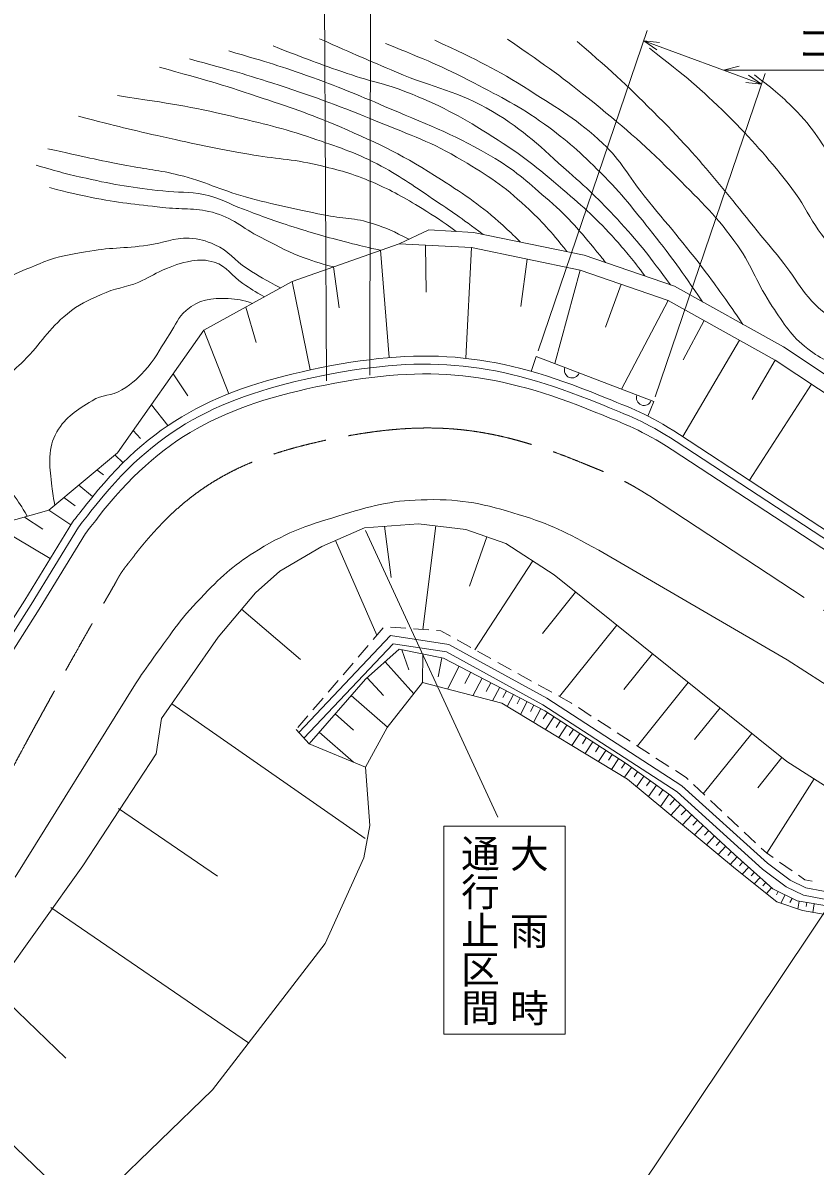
# Model space of a CAD drawing. Units: millimetres, scale not verified. Extents: x 40000 to 680000, y 20000 to 380000.
# Drawn here: x 263056 to 314436, y 267736 to 341887 of the extents above; entities that cross this region are included whole.
import ezdxf
from ezdxf.enums import TextEntityAlignment as Align

# ---------------------------------------------------------------- set-up
doc = ezdxf.new("R2010")
doc.units = ezdxf.units.MM
doc.header["$LTSCALE"] = 1000
doc.linetypes.add('CHAIN', pattern=[18.5, 12, -1.5, 3.5, -1.5])
for name, color, linetype, lineweight in [('M-BGD', 7, 'Continuous', 13), ('M-BMK', 2, 'CHAIN', 13), ('M-STR-HTXT', 7, 'Continuous', 13)]:
    doc.layers.add(name, color=color, linetype=linetype, lineweight=lineweight)
doc.styles.add('@ＭＳ ゴシック', font='')
doc.styles.add('ＭＳ ゴシック', font='')
doc.styles.get('@ＭＳ ゴシック').set_extended_font_data('@MS Gothic')
doc.styles.get('ＭＳ ゴシック').set_extended_font_data('MS Gothic')

msp = doc.modelspace()

# ---------------------------------------------------------------- linework, layer by layer
at = {"layer": 'M-BGD'}
for p, q in [((287453, 327565), (289381, 328460)), ((289381, 328460), (292279, 328301)), ((292279, 328301), (299466, 326819)), ((280529, 325111), (287453, 327565)), ((286244, 327136), (286801, 320175)), ((287453, 327565), (292150, 327307)), ((289177, 327470), (289200, 324430)), ((292150, 327307), (291780, 320130)), ((292150, 327307), (299201, 325853)), ((295757, 326563), (295343, 323485)), ((299466, 326819), (305317, 324807)), ((283204, 326059), (283567, 323412)), ((299201, 325853), (297559, 319784)), ((299201, 325853), (304908, 323890)), ((274792, 321949), (280529, 325111)), ((280529, 325111), (281677, 319373)), ((301858, 324939), (300841, 322149)), ((305317, 324807), (312375, 320867)), ((277513, 323449), (278187, 321159)), ((304908, 323890), (301884, 318129)), ((304908, 323890), (311854, 320013)), ((307246, 322585), (305884, 320032)), ((269186, 314001), (274792, 321949)), ((274792, 321949), (276422, 317837)), ((309530, 321310), (305858, 315053)), ((333025, 307132), (312375, 320867)), ((296337, 320251), (296016, 319284)), ((296337, 320251), (303984, 317326)), ((311854, 320013), (310354, 317451)), ((332472, 306299), (311854, 320013)), ((272802, 319127), (273762, 317706)), ((314197, 318454), (310169, 312224)), ((271388, 317123), (272465, 315763)), ((303984, 317326), (303595, 316378)), ((270200, 315438), (270689, 314937)), ((305649, 315190), (341626, 291584)), ((305429, 314741), (341352, 291166)), ((264738, 310285), (269186, 314001)), ((269025, 313867), (269554, 313357)), ((305165, 314202), (341022, 290665)), ((267857, 312890), (268274, 312572)), ((266680, 311907), (267582, 311167)), ((265712, 311098), (266441, 310570)), ((256998, 308097), (264738, 310285)), ((264738, 310285), (266167, 309332)), ((261229, 309293), (264831, 307146)), ((263154, 309837), (264357, 309052)), ((285201, 309139), (288715, 309405)), ((286503, 309238), (286941, 305918)), ((288715, 309405), (291792, 309018)), ((289843, 309263), (288996, 302539)), ((282439, 307927), (285201, 309139)), ((291792, 309018), (294385, 308121)), ((293138, 308552), (292031, 305350)), ((279719, 306334), (282439, 307927)), ((283323, 308315), (286019, 302169)), ((294385, 308121), (297511, 306084)), ((296119, 306991), (292364, 301231)), ((300406, 307677), (312623, 300568)), ((278144, 304929), (279719, 306334)), ((297511, 306084), (312605, 293975)), ((275721, 302045), (278144, 304929)), ((298896, 304972), (296745, 302291)), ((277240, 303853), (281066, 300587)), ((286425, 302643), (285775, 301884)), ((287886, 302620), (286888, 302693)), ((289382, 302511), (288384, 302584)), ((301578, 302821), (297862, 298190)), ((272050, 296768), (275721, 302045)), ((290152, 302455), (289880, 302475)), ((290789, 302103), (290152, 302455)), ((292101, 301377), (291226, 301861)), ((285449, 301504), (284798, 300745)), ((285281, 299310), (287461, 301264)), ((287461, 301264), (290337, 300683)), ((287633, 301230), (288089, 299930)), ((293414, 300651), (292539, 301135)), ((284473, 300365), (283822, 299606)), ((286555, 300452), (288414, 298379)), ((288998, 300954), (288974, 299094)), ((290231, 300704), (289981, 299471)), ((290337, 300683), (296909, 297269)), ((294726, 299925), (293851, 300409)), ((303893, 300964), (302036, 298648)), ((312623, 300568), (346746, 278763)), ((291357, 300153), (290589, 298674)), ((292097, 299769), (291713, 299029)), ((296039, 299199), (295164, 299683)), ((262559, 286472), (270353, 299023)), ((281616, 295119), (285281, 299310)), ((283496, 299227), (282845, 298468)), ((285394, 299411), (286435, 298250)), ((288974, 299094), (286685, 296175)), ((294127, 297753), (288974, 299094)), ((292836, 299384), (292244, 298243)), ((293407, 299088), (293111, 298517)), ((297352, 298473), (296477, 298957)), ((306209, 299106), (302907, 294990)), ((284354, 298250), (286702, 296197)), ((293978, 298791), (293520, 297911)), ((294422, 298561), (294193, 298121)), ((294865, 298330), (294461, 297551)), ((295309, 298100), (295107, 297710)), ((298629, 297766), (297789, 298231)), ((272709, 297716), (285244, 288996)), ((282520, 298088), (281869, 297329)), ((302262, 292840), (294127, 297753)), ((295753, 297869), (295318, 297033)), ((296196, 297639), (295979, 297221)), ((296640, 297408), (296176, 296515)), ((298663, 297744), (298629, 297766)), ((299921, 296928), (299082, 297472)), ((308267, 297455), (306616, 295397)), ((271696, 294484), (272050, 296768)), ((281544, 296949), (280893, 296190)), ((283314, 297061), (284503, 296021)), ((297077, 297160), (296802, 296738)), ((296909, 297269), (302173, 293844)), ((297498, 296885), (296953, 296046)), ((297918, 296612), (297645, 296193)), ((301179, 296111), (300340, 296655)), ((280776, 296054), (281616, 295119)), ((282274, 295872), (284494, 293931)), ((286685, 296175), (285279, 293606)), ((298337, 296340), (297810, 295529)), ((298756, 296067), (298493, 295662)), ((299176, 295794), (298666, 295012)), ((299595, 295522), (299340, 295130)), ((300014, 295249), (299523, 294494)), ((302437, 295294), (301599, 295839)), ((310325, 295804), (307184, 291889)), ((266935, 287214), (271696, 294484)), ((285279, 293606), (281616, 295119)), ((300433, 294976), (300187, 294599)), ((300852, 294704), (300379, 293977)), ((301271, 294431), (301035, 294068)), ((303696, 294478), (302857, 295022)), ((301690, 294158), (301236, 293460)), ((302109, 293886), (301882, 293537)), ((302173, 293844), (305072, 291782)), ((304954, 293661), (304115, 294206)), ((312283, 294234), (310712, 292276)), ((312605, 293975), (329414, 283273)), ((285279, 293606), (285562, 289838)), ((302519, 293599), (302064, 292960)), ((302926, 293309), (302699, 292989)), ((303333, 293019), (302855, 292347)), ((306064, 292941), (305373, 293389)), ((306193, 292820), (306064, 292941)), ((309262, 287019), (302262, 292840)), ((303741, 292729), (303502, 292393)), ((304148, 292439), (303626, 291706)), ((307286, 291793), (306557, 292478)), ((314374, 292849), (311303, 288026)), ((304556, 292149), (304295, 291782)), ((304963, 291859), (304397, 291064)), ((305341, 291533), (305010, 291175)), ((305072, 291782), (309215, 287957)), ((308379, 290766), (307650, 291450)), ((269261, 290930), (275674, 286535)), ((305708, 291194), (305071, 290504)), ((306076, 290855), (305757, 290510)), ((306443, 290516), (305841, 289864)), ((306811, 290177), (306510, 289851)), ((309472, 289739), (308744, 290423)), ((285562, 289838), (285162, 287730)), ((307178, 289838), (306611, 289224)), ((307546, 289499), (307262, 289192)), ((310566, 288712), (309837, 289396)), ((307913, 289159), (307381, 288583)), ((308280, 288820), (308014, 288532)), ((308648, 288481), (308151, 287943)), ((285162, 287730), (282663, 282169)), ((309015, 288142), (308767, 287873)), ((309384, 287805), (308927, 287298)), ((309215, 287957), (311687, 285728)), ((311273, 288047), (310930, 288369)), ((311708, 287745), (311273, 288047)), ((261337, 279365), (266935, 287214)), ((311962, 284871), (309262, 287019)), ((309756, 287470), (309527, 287216)), ((310127, 287135), (309705, 286667)), ((312941, 286892), (312119, 287461)), ((310498, 286800), (310287, 286566)), ((310870, 286465), (310489, 286043)), ((313778, 286312), (313352, 286607)), ((314249, 286209), (313778, 286312)), ((311241, 286130), (311050, 285919)), ((311612, 285796), (311273, 285419)), ((311687, 285728), (313270, 284937)), ((312044, 285550), (311931, 285323)), ((313610, 284311), (311962, 284871)), ((312491, 285326), (312220, 284783)), ((312938, 285102), (312803, 284831)), ((313270, 284937), (315451, 284565)), ((313397, 284915), (313312, 284412)), ((313890, 284831), (313847, 284579)), ((314383, 284747), (314289, 284192)), ((264867, 284516), (277694, 275728)), ((315947, 283901), (313610, 284311)), ((282663, 282169), (275352, 272692)), ((261190, 279211), (265851, 274742)), ((256721, 274550), (266043, 265612)), ((275352, 272692), (268549, 266110))]:
    msp.add_line(p, q, dxfattribs=at)
for points in [[(255612, 292176), (258779, 297543), (263174, 304436), (266270, 309501)], [(255950, 291808), (259205, 297281), (263599, 304172), (266654, 309169)], [(256356, 291366), (259716, 296967), (264108, 303854), (267113, 308771)], [(350738, 268198), (344573, 272281), (342037, 273299), (339076, 274134), (335888, 274862), (332903, 275641), (331685, 276094), (329562, 277073), (327122, 278773), (324876, 280846), (322131, 283134), (320305, 284329), (319073, 284942), (318042, 285222), (316478, 285438), (314974, 285566), (313836, 285791), (312822, 286275), (311346, 287379), (305793, 292405), (297027, 298078), (290687, 301563), (286895, 302144), (280946, 295865)], [(350462, 267781), (344339, 271836), (341876, 272825), (338952, 273649), (335770, 274376), (332753, 275164), (331493, 275632), (329312, 276638), (326808, 278382), (324547, 280470), (321833, 282732), (320056, 283895), (318895, 284472), (317941, 284731), (316423, 284941), (314905, 285070), (313677, 285312), (312562, 285845), (311028, 286992), (305488, 292007), (296771, 297648), (290524, 301082), (287078, 301610), (281281, 295492)]]:
    msp.add_lwpolyline(points, dxfattribs=at)
for centre in [(298672, 319358), (303342, 317572)]:
    msp.add_arc(centre, 500, 159.07101, 339.07101, dxfattribs=at)
for points, knots in [([(279284, 340388), (281576, 339498), (282190, 339253), (284082, 338607), (285718, 338048), (286701, 337922), (288298, 337262), (290435, 336379), (291577, 335733), (293532, 334500), (295410, 333315), (296395, 332535), (298076, 331083), (299474, 329875), (300269, 329196), (301492, 327812), (302273, 326929), (302546, 326602), (303393, 325469)], [0, 0, 0, 0, 1, 1, 1, 2, 2, 2, 3, 3, 3, 4, 4, 4, 5, 5, 5, 6, 6, 6, 6]), ([(282282, 340862), (284703, 339789), (285331, 339515), (287297, 338681), (289712, 337657), (291253, 337470), (293513, 336137), (295636, 334884), (296606, 333841), (298456, 332211), (299842, 330990), (300590, 330267), (301836, 328904), (303188, 327424), (303611, 326837), (305045, 324901)], [0, 0, 0, 0, 1, 1, 1, 2, 2, 2, 3, 3, 3, 4, 4, 4, 5, 5, 5, 5]), ([(286574, 340553), (289313, 339438), (290127, 339126), (292298, 337990), (294133, 337030), (295197, 336528), (296878, 335319), (298410, 334217), (299197, 333492), (300531, 332157), (301961, 330725), (302652, 329815), (303911, 328231), (305243, 326554), (305658, 325942), (307131, 323794)], [0, 0, 0, 0, 1, 1, 1, 2, 2, 2, 3, 3, 3, 4, 4, 4, 5, 5, 5, 5]), ([(289772, 340765), (292715, 339365), (293635, 338958), (295933, 337493), (297862, 336264), (299012, 335628), (300676, 334059), (301900, 332904), (302297, 331993), (303348, 330678), (304917, 328714), (305885, 327683), (307382, 325663), (308332, 324381), (308646, 323948), (309748, 322334)], [0, 0, 0, 0, 1, 1, 1, 2, 2, 2, 3, 3, 3, 4, 4, 4, 5, 5, 5, 5]), ([(294479, 340837), (297195, 338959), (297979, 338413), (300095, 336694), (302271, 334925), (303467, 333892), (305438, 331896), (307080, 330232), (308080, 329343), (309417, 327425), (310427, 325978), (310664, 324962), (311653, 323500), (312437, 322340), (312846, 321609), (313952, 320751), (314887, 320025), (315576, 319736), (316750, 319588), (317804, 319456), (318452, 319597), (319440, 319988), (320583, 320440), (321123, 320935), (322057, 321733), (322981, 322522), (323395, 323077), (324202, 323986), (325064, 324958), (325292, 325770), (326346, 326530), (326954, 326969), (327242, 327145), (328018, 327475)], [0, 0, 0, 0, 1, 1, 1, 2, 2, 2, 3, 3, 3, 4, 4, 4, 5, 5, 5, 6, 6, 6, 7, 7, 7, 8, 8, 8, 9, 9, 9, 10, 10, 10, 11, 11, 11, 11]), ([(298995, 340687), (301567, 338468), (302289, 337772), (304283, 335781), (307543, 332526), (308998, 330357), (311971, 326839), (313240, 325338), (313620, 324154), (315188, 322968), (316156, 322236), (316980, 322288), (318186, 322151), (319231, 322032), (319901, 322043), (320858, 322478), (321600, 322815), (321879, 323248), (322439, 323841), (323168, 324612), (323402, 325194), (324129, 325967), (324841, 326725), (325268, 327131), (326092, 327766), (326588, 328149), (326769, 328283), (327400, 328693)], [0, 0, 0, 0, 1, 1, 1, 2, 2, 2, 3, 3, 3, 4, 4, 4, 5, 5, 5, 6, 6, 6, 7, 7, 7, 8, 8, 8, 9, 9, 9, 9]), ([(276406, 340066), (279011, 339303), (279740, 339092), (281833, 338337), (283828, 337618), (284926, 337158), (286873, 336318), (289579, 335152), (291163, 334603), (293688, 333085), (295171, 332194), (295864, 331484), (297178, 330359), (298529, 329203), (299159, 328410), (300288, 327036), (300508, 326768), (300587, 326680), (300843, 326346)], [0, 0, 0, 0, 1, 1, 1, 2, 2, 2, 3, 3, 3, 4, 4, 4, 5, 5, 5, 6, 6, 6, 6]), ([(303684, 340251), (306141, 338314), (306905, 337735), (308754, 335890), (310388, 334260), (311240, 333277), (312680, 331474), (314085, 329712), (314381, 328279), (316114, 326839), (317082, 326035), (317841, 325848), (319058, 325531), (320068, 325268), (320713, 325350), (321730, 325585), (322454, 325753), (322816, 326025), (323420, 326458), (323971, 326852), (324204, 327176), (324620, 327712), (325007, 328211), (325130, 328425), (325492, 329075)], [0, 0, 0, 0, 1, 1, 1, 2, 2, 2, 3, 3, 3, 4, 4, 4, 5, 5, 5, 6, 6, 6, 7, 7, 7, 8, 8, 8, 8]), ([(271927, 339009), (274969, 338165), (275809, 337942), (278252, 337118), (280359, 336408), (281552, 336033), (283595, 335156), (286273, 334005), (287760, 333282), (290210, 331703), (291831, 330658), (292747, 330058), (294172, 328759), (294623, 328347), (294792, 328206), (295301, 327678)], [0, 0, 0, 0, 1, 1, 1, 2, 2, 2, 3, 3, 3, 4, 4, 4, 5, 5, 5, 5]), ([(273858, 339546), (276650, 338791), (277423, 338574), (279673, 337837), (282205, 337009), (283609, 336492), (286070, 335475), (288249, 334575), (289537, 334178), (291559, 332967), (293259, 331948), (294216, 331338), (295666, 329986), (296798, 328930), (297201, 328474), (298332, 327053)], [0, 0, 0, 0, 1, 1, 1, 2, 2, 2, 3, 3, 3, 4, 4, 4, 5, 5, 5, 5]), ([(310499, 338507), (311841, 337499), (312277, 337134), (313279, 336108), (314565, 334791), (314961, 333779), (316114, 332346), (317212, 330982), (317578, 329900), (319058, 328966), (319771, 328516), (320289, 328314), (321130, 328366), (322065, 328423), (322650, 328542), (323420, 329075), (324194, 329610), (324442, 330100), (324892, 330983)], [0, 0, 0, 0, 1, 1, 1, 2, 2, 2, 3, 3, 3, 4, 4, 4, 5, 5, 5, 6, 6, 6, 6]), ([(269203, 337170), (272738, 336630), (273754, 336507), (276618, 335825), (278665, 335337), (279823, 335087), (281815, 334407), (283492, 333835), (284456, 333546), (286031, 332735), (287506, 331976), (288250, 331401), (289630, 330482), (290935, 329612), (291359, 329305), (292914, 328170)], [0, 0, 0, 0, 1, 1, 1, 2, 2, 2, 3, 3, 3, 4, 4, 4, 5, 5, 5, 5]), ([(266668, 335834), (269301, 335152), (270002, 334971), (272156, 334489), (274319, 334005), (275536, 333756), (277717, 333362), (279442, 333051), (280447, 333081), (282151, 332672), (283584, 332328), (284399, 332133), (285750, 331545), (287048, 330979), (287741, 330578), (288948, 329837), (289834, 329293), (290137, 329092), (291162, 328362)], [0, 0, 0, 0, 1, 1, 1, 2, 2, 2, 3, 3, 3, 4, 4, 4, 5, 5, 5, 6, 6, 6, 6]), ([(264669, 333726), (267139, 333176), (267784, 333023), (269793, 332635), (271111, 332381), (271871, 332341), (273174, 332017), (274899, 331589), (275785, 331073), (277499, 330600), (279451, 330061), (280568, 329845), (282551, 329437), (283809, 329178), (284567, 329259), (285786, 328855), (286714, 328548), (287073, 328386), (288079, 327855)], [0, 0, 0, 0, 1, 1, 1, 2, 2, 2, 3, 3, 3, 4, 4, 4, 5, 5, 5, 6, 6, 6, 6]), ([(263914, 332654), (265441, 332207), (265883, 332096), (267161, 331805), (269079, 331369), (270176, 331213), (272129, 330982), (273166, 330859), (273772, 330979), (274794, 330764), (275843, 330542), (276356, 330163), (277363, 329794), (278616, 329335), (279311, 329055), (280585, 328655), (282078, 328187), (282921, 327943), (284438, 327565), (285142, 327390), (285373, 327331), (286244, 327136)], [0, 0, 0, 0, 1, 1, 1, 2, 2, 2, 3, 3, 3, 4, 4, 4, 5, 5, 5, 6, 6, 6, 7, 7, 7, 7]), ([(264787, 331200), (266066, 330865), (266434, 330786), (267501, 330570), (269281, 330208), (270300, 330124), (272104, 329915), (273370, 329769), (274118, 329921), (275351, 329600), (276683, 329255), (277247, 328593), (278477, 327977), (279454, 327488), (279978, 327159), (280997, 326765), (281842, 326440), (282159, 326343), (283204, 326059)], [0, 0, 0, 0, 1, 1, 1, 2, 2, 2, 3, 3, 3, 4, 4, 4, 5, 5, 5, 6, 6, 6, 6]), ([(262380, 309618), (261596, 310489), (261387, 310716), (260736, 311407), (259847, 312351), (259313, 312845), (258412, 313777), (257858, 314350), (257445, 314590), (257007, 315255), (256620, 315842), (256243, 316176), (256231, 316879), (256219, 317594), (256501, 317968), (256789, 318624), (257365, 319939), (257865, 320591), (258642, 321798), (259289, 322803), (259622, 323418), (260496, 324233), (261774, 325425), (262811, 325700), (264421, 326378), (265418, 326797), (266049, 326829), (267111, 327032), (268673, 327331), (269584, 327248), (271160, 327463), (272213, 327608), (272780, 327958), (273842, 327916), (274512, 327889), (274892, 327765), (275506, 327496), (276439, 327086), (276752, 326502), (277606, 325945), (278423, 325411), (278730, 325246), (279769, 324692)], [0, 0, 0, 0, 1, 1, 1, 2, 2, 2, 3, 3, 3, 4, 4, 4, 5, 5, 5, 6, 6, 6, 7, 7, 7, 8, 8, 8, 9, 9, 9, 10, 10, 10, 11, 11, 11, 12, 12, 12, 13, 13, 13, 14, 14, 14, 14]), ([(278723, 324115), (278051, 324506), (277864, 324623), (277331, 324976), (276571, 325479), (276330, 326105), (275457, 326365), (274912, 326527), (274565, 326535), (274003, 326446), (273239, 326324), (272825, 326152), (272113, 325848), (271496, 325584), (271198, 325332), (270579, 325073), (269647, 324682), (269035, 324698), (268123, 324265), (267238, 323844), (266701, 323643), (265942, 323021), (264685, 321990), (264261, 321120), (263117, 319964), (262260, 319097), (261582, 318798), (260840, 317832), (260260, 317076), (259872, 316576), (259798, 315627), (259733, 314796), (259919, 314277), (260355, 313567), (260983, 312545), (261728, 312276), (262427, 311301), (262809, 310768), (262951, 310564), (263336, 309888)], [0, 0, 0, 0, 1, 1, 1, 2, 2, 2, 3, 3, 3, 4, 4, 4, 5, 5, 5, 6, 6, 6, 7, 7, 7, 8, 8, 8, 9, 9, 9, 10, 10, 10, 11, 11, 11, 12, 12, 12, 13, 13, 13, 13]), ([(265122, 310605), (265011, 311282), (264983, 311472), (264922, 312031), (264850, 312691), (264765, 313064), (264809, 313727), (264853, 314387), (264930, 314786), (265261, 315359), (265858, 316388), (266540, 316735), (267541, 317378), (268219, 317813), (268792, 317661), (269479, 318081), (270223, 318535), (270585, 318896), (271151, 319559), (271808, 320327), (272014, 320879), (272581, 321715), (272989, 322317), (273092, 322772), (273647, 323242), (274487, 323952), (275260, 324057), (276359, 324003), (276992, 323972), (277299, 323921), (277952, 323691)], [0, 0, 0, 0, 1, 1, 1, 2, 2, 2, 3, 3, 3, 4, 4, 4, 5, 5, 5, 6, 6, 6, 7, 7, 7, 8, 8, 8, 9, 9, 9, 10, 10, 10, 10]), ([(266270, 309501), (266520, 309834), (266788, 310152), (267124, 310588), (271356, 316063), (275636, 318164), (282421, 319528), (289389, 320928), (293946, 320388), (300526, 317700), (302589, 316858), (303534, 316537), (305649, 315190)], [0, 0, 0, 0, 1, 1, 1, 2, 2, 2, 3, 3, 3, 4, 4, 4, 4]), ([(266654, 309169), (266893, 309489), (267150, 309794), (267473, 310212), (271635, 315606), (275853, 317674), (282533, 319014), (289405, 320393), (293898, 319862), (300386, 317212), (302417, 316382), (303347, 316067), (305429, 314741)], [0, 0, 0, 0, 1, 1, 1, 2, 2, 2, 3, 3, 3, 4, 4, 4, 4]), ([(267113, 308771), (267341, 309074), (267585, 309365), (267891, 309762), (271970, 315058), (276112, 317085), (282667, 318397), (289424, 319750), (293840, 319232), (300219, 316626), (302210, 315812), (303123, 315503), (305165, 314202)], [0, 0, 0, 0, 1, 1, 1, 2, 2, 2, 3, 3, 3, 4, 4, 4, 4]), ([(270353, 299023), (270695, 299543), (271048, 300050), (271553, 300749), (272748, 302407), (273402, 303364), (274824, 304832), (276059, 306107), (276825, 306785), (278337, 307715), (280336, 308945), (281642, 309332), (283886, 310017), (285926, 310641), (287133, 310930), (289266, 310962), (291629, 310999), (292979, 310684), (295239, 309989), (297352, 309338), (298168, 308908), (300406, 307677)], [0, 0, 0, 0, 1, 1, 1, 2, 2, 2, 3, 3, 3, 4, 4, 4, 5, 5, 5, 6, 6, 6, 7, 7, 7, 7])]:
    msp.add_open_spline(points, degree=3, knots=knots, dxfattribs=at)
at = {"layer": 'M-BMK'}
msp.add_line((303695, 311202), (339209, 287900), dxfattribs=at)
for points, knots in [([(269075, 305586), (269465, 306364), (269743, 306625), (270221, 307254), (273836, 312003), (277558, 313808), (283414, 314964), (289527, 316170), (293520, 315723), (299287, 313362), (301061, 312635), (301875, 312361), (303695, 311202)], [0, 0, 0, 0, 1, 1, 1, 2, 2, 2, 3, 3, 3, 4, 4, 4, 4]), ([(259473, 287976), (262063, 292951), (262725, 294253), (264915, 298220), (266511, 301113), (267034, 302041), (269075, 305586)], [0, 0, 0, 0, 1, 1, 1, 2, 2, 2, 2])]:
    msp.add_open_spline(points, degree=3, knots=knots, dxfattribs=at)
at = {"layer": 'M-STR-HTXT'}
for p, q in [((282749, 318659), (282609, 345826)), ((285560, 319037), (285604, 345881)), ((296469, 320609), (303548, 341399)), ((310963, 337913), (303319, 340728)), ((303319, 340728), (304171, 340148)), ((303319, 340728), (304344, 340617)), ((308500, 338820), (309500, 339070)), ((304065, 317639), (311198, 338603)), ((308500, 338820), (342448, 338820)), ((310963, 337913), (310111, 338493)), ((310963, 337913), (309938, 338024)), ((285271, 308969), (293863, 290375)), ((290346, 289789), (290346, 276289)), ((290346, 289789), (298220, 289789)), ((298220, 289789), (298220, 276289)), ((318691, 289682), (298932, 260126)), ((290346, 276289), (298220, 276289))]:
    msp.add_line(p, q, dxfattribs=at)

# ---------------------------------------------------------------- texts
at = {"layer": 'M-STR-HTXT', "style": 'ＭＳ ゴシック'}
msp.add_text('コンクリート擁壁 L=8.0', height=1833, dxfattribs=at).set_placement((326992, 339092), align=Align.BOTTOM_CENTER)
at = {"layer": 'M-STR-HTXT', "style": '@ＭＳ ゴシック'}
for s, p in [('通行止区間', (292696, 283039)), ('大\u3000雨\u3000時', (295870, 283015))]:
    msp.add_text(s, height=1833, rotation=270, dxfattribs=at).set_placement(p, align=Align.MIDDLE_CENTER)

doc.saveas('drawing.dxf')
